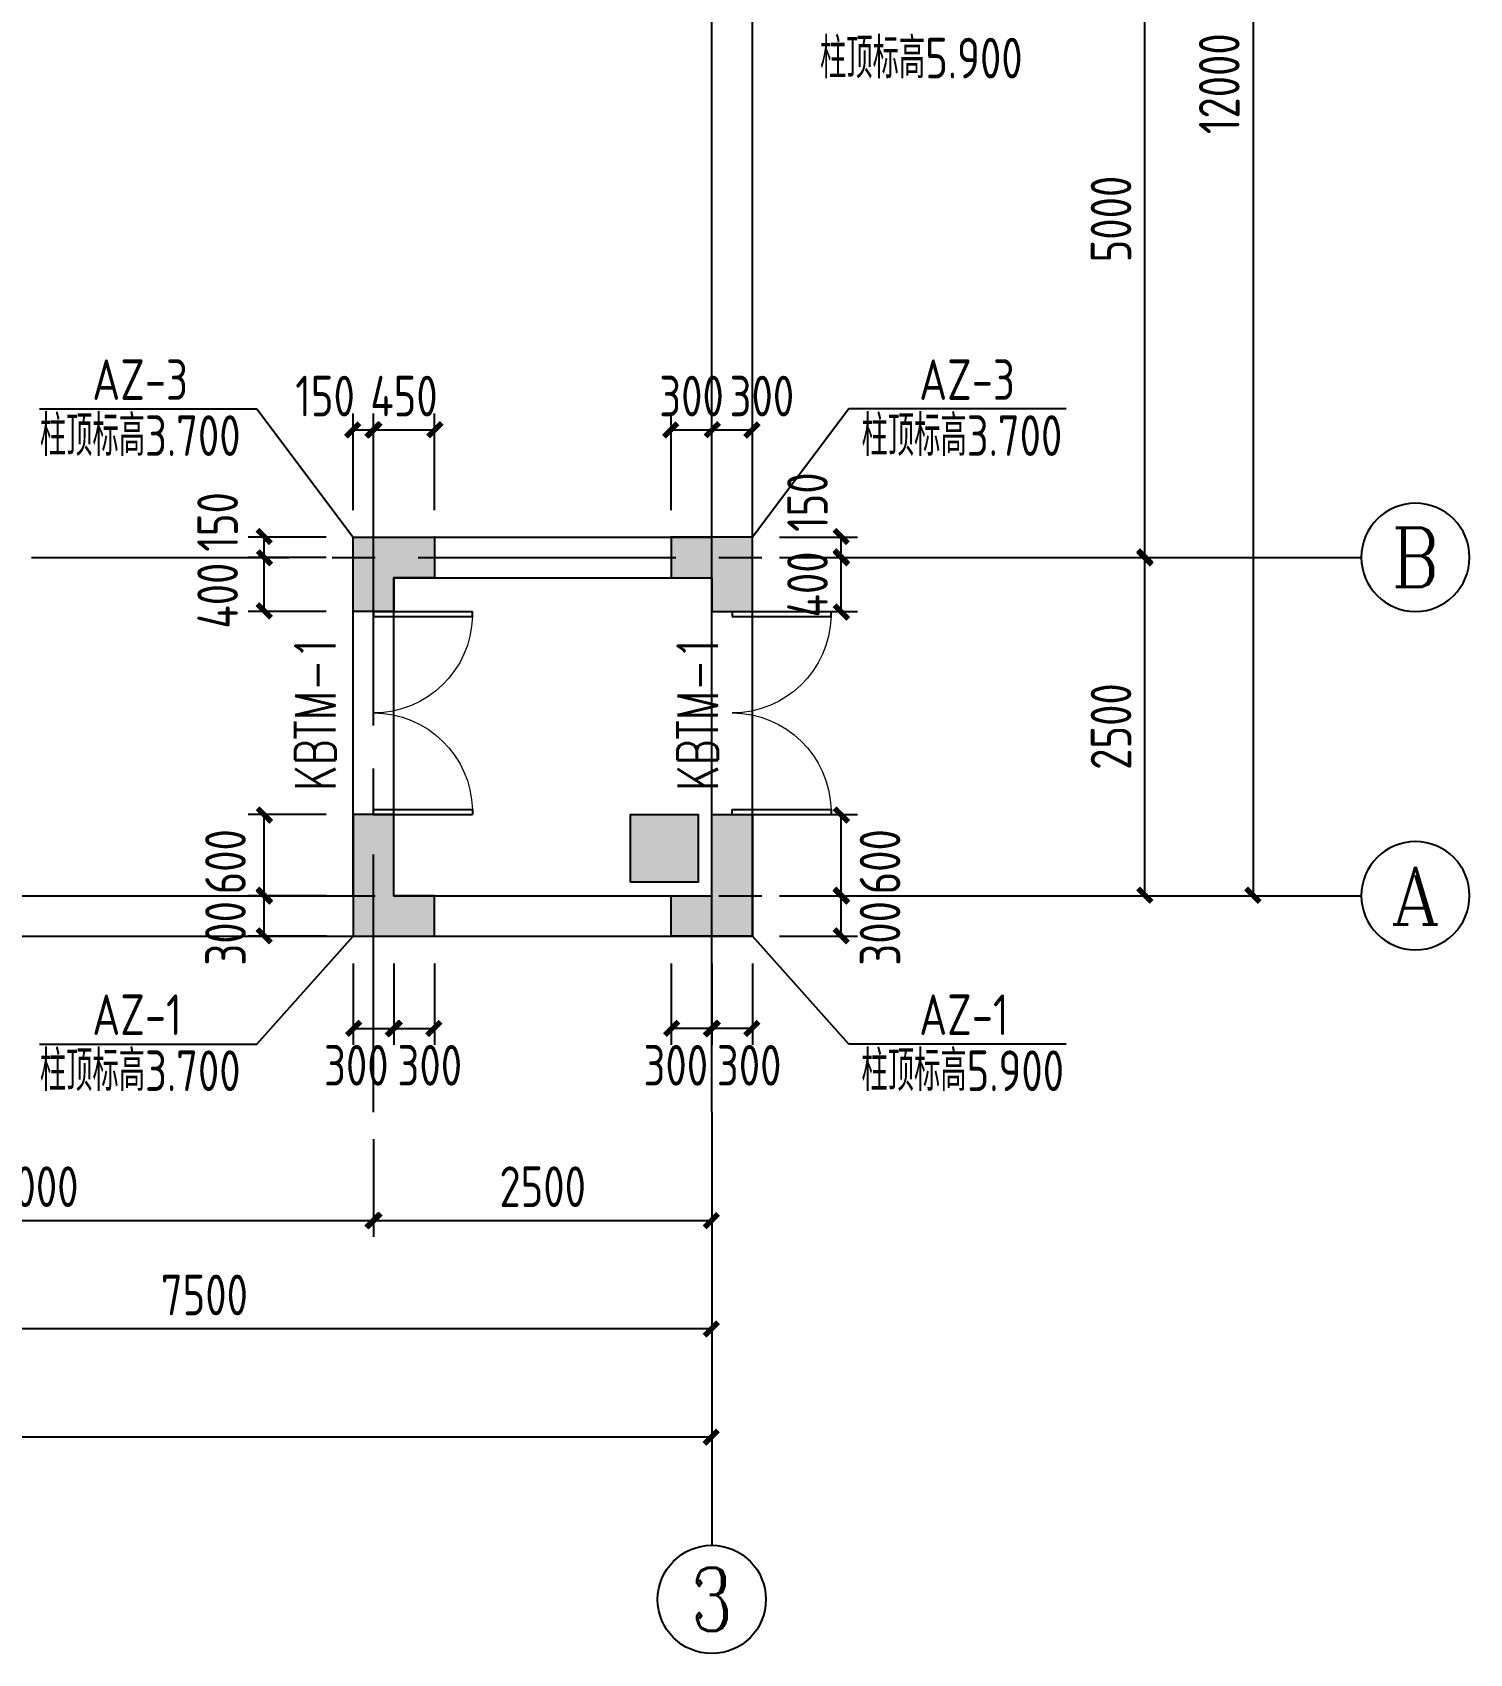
# Model space of a CAD drawing. Header units: millimetres. Extents: x 893615 to 897539, y 39650 to 40458.
# Drawn here: x 896195.1 to 896301.3, y 39978.5 to 40098.3 of the extents above; entities that cross this region are included whole.
import ezdxf
from ezdxf.enums import TextEntityAlignment as Align

# ---------------------------------------------------------------- set-up
doc = ezdxf.new("R2010")
doc.units = ezdxf.units.MM
doc.header["$LTSCALE"] = 1000
doc.header["$MEASUREMENT"] = 0
doc.linetypes.add('CENTER2', pattern=[28.575, 19.05, -3.175, 3.175, -3.175])
for name, color, linetype in [('AXIS', 3, 'Continuous'), ('AXIS_TEXT', 7, 'Continuous'), ('DIM', 7, 'Continuous'), ('DOTE', 1, 'Continuous'), ('WALL', 9, 'Continuous'), ('WINDOW', 4, 'Continuous'), ('WINDOW_TEXT', 7, 'Continuous'), ('柱', 2, 'Continuous'), ('柱__钢筋标注', 7, 'Continuous')]:
    doc.layers.add(name, color=color, linetype=linetype)
doc.styles.add('_TCH_AXIS', font='COMPLEX', dxfattribs={"bigfont": 'GBCBIG'})
doc.styles.add('_TCH_WINDOW', font='SIMPLEX', dxfattribs={"height": 3.5, "bigfont": 'GBCBIG'})
doc.styles.add('COMPLEX', font='COMPLEX')
doc.styles.add('GBHZ', font='gbenor.shx', dxfattribs={"width": 0.9, "bigfont": 'gbcbig.shx'})
doc.styles.get("Standard").update_dxf_attribs({"font": 'gbenor.shx', "bigfont": 'gbcbig.shx'})
doc.dimstyles.new('Y100', dxfattribs={"dimscale": 0, "dimtxt": 3, "dimasz": 0.01, "dimexe": 1.2, "dimexo": 2, "dimgap": 1, "dimtad": 1, "dimdec": 0, "dimlfac": 100, "dimzin": 0, "dimdsep": 46, "dimtxsty": 'GBHZ', "dimblk": 'DX', "dimcen": 0.09, "dimdle": 1, "dimclrd": 7, "dimclre": 7, "dimclrt": 7, "dimadec": 0, "dimazin": 0, "dimtfac": 1, "dimtdec": 0, "dimtix": 1, "dimtmove": 2, "dimatfit": 3, "dimldrblk": 'DX', "dimfxl": 0, "dimtolj": 1, "dimtzin": 0, "dimarcsym": 0})

# ---------------------------------------------------------------- blocks, each defined once
blk = doc.blocks.new('_AXISO')
blk.add_circle((0, 0), 0.5)
at = {"layer": 'AXIS_TEXT', "style": 'COMPLEX', "width": 1.041667}
blk.add_attdef('A', text='', height=0.56, dxfattribs=at).set_placement((-0.25, -0.28), (0.25, -0.28), align=Align.FIT)
blk = doc.blocks.new('DX')
at = {"color": 0, "linetype": 'ByBlock', "const_width": 40}
blk.add_lwpolyline([(-54, -51), (46, 49)], dxfattribs=at)
blk = doc.blocks.new('*D232')
at = {"layer": 'Defpoints', "color": 0, "transparency": 16777216}
for p in [(896170.29, 40018.51), (896220.29, 40018.51), (896220.29, 40010.51)]:
    blk.add_point(p, dxfattribs=at)
at = {"layer": 'dim', "color": 7, "lineweight": -2, "transparency": 16777216}
for p, q in [((896170.29, 40016.51), (896170.29, 40009.31)), ((896220.29, 40016.51), (896220.29, 40009.31)), ((896170.3, 40010.51), (896220.28, 40010.51))]:
    blk.add_line(p, q, dxfattribs=at)
at = {"layer": 'dim', "color": 7, "lineweight": -2, "transparency": 16777216, "xscale": 0.01, "yscale": 0.01, "zscale": 0.01, "rotation": 180}
blk.add_blockref('DX', (896170.29, 40010.51), dxfattribs=at)
at = {"layer": 'dim', "color": 7, "lineweight": -2, "transparency": 16777216, "xscale": 0.01, "yscale": 0.01, "zscale": 0.01}
blk.add_blockref('DX', (896220.29, 40010.51), dxfattribs=at)
at = {"layer": 'dim', "color": 7, "transparency": 16777216, "insert": (896195.29, 40013.01), "char_height": 3, "attachment_point": 5, "style": 'GBHZ'}
blk.add_mtext('\\A1;5000', dxfattribs=at)
blk = doc.blocks.new('*D233')
at = {"layer": 'Defpoints', "color": 0, "transparency": 16777216}
for p in [(896220.29, 40018.51), (896245.29, 40018.51), (896245.29, 40010.51)]:
    blk.add_point(p, dxfattribs=at)
at = {"layer": 'dim', "color": 7, "lineweight": -2, "transparency": 16777216}
for p, q in [((896220.29, 40016.51), (896220.29, 40009.31)), ((896245.29, 40016.51), (896245.29, 40009.31)), ((896220.3, 40010.51), (896245.28, 40010.51))]:
    blk.add_line(p, q, dxfattribs=at)
at = {"layer": 'dim', "color": 7, "lineweight": -2, "transparency": 16777216, "xscale": 0.01, "yscale": 0.01, "zscale": 0.01, "rotation": 180}
blk.add_blockref('DX', (896220.29, 40010.51), dxfattribs=at)
at = {"layer": 'dim', "color": 7, "lineweight": -2, "transparency": 16777216, "xscale": 0.01, "yscale": 0.01, "zscale": 0.01}
blk.add_blockref('DX', (896245.29, 40010.51), dxfattribs=at)
at = {"layer": 'dim', "color": 7, "transparency": 16777216, "insert": (896232.79, 40013.01), "char_height": 3, "attachment_point": 5, "style": 'GBHZ'}
blk.add_mtext('\\A1;2500', dxfattribs=at)
blk = doc.blocks.new('*D234')
at = {"layer": 'Defpoints', "color": 0, "transparency": 16777216}
for p in [(896125.29, 40018.51), (896245.29, 40018.51), (896125.29, 39994.51)]:
    blk.add_point(p, dxfattribs=at)
at = {"layer": 'dim', "color": 7, "lineweight": -2, "transparency": 16777216}
for p, q in [((896125.29, 40016.51), (896125.29, 39993.31)), ((896245.29, 40016.51), (896245.29, 39993.31)), ((896245.28, 39994.51), (896125.3, 39994.51))]:
    blk.add_line(p, q, dxfattribs=at)
at = {"layer": 'dim', "color": 7, "lineweight": -2, "transparency": 16777216, "xscale": 0.01, "yscale": 0.01, "zscale": 0.01, "rotation": 180}
blk.add_blockref('DX', (896125.29, 39994.51), dxfattribs=at)
at = {"layer": 'dim', "color": 7, "lineweight": -2, "transparency": 16777216, "xscale": 0.01, "yscale": 0.01, "zscale": 0.01}
blk.add_blockref('DX', (896245.29, 39994.51), dxfattribs=at)
at = {"layer": 'dim', "color": 7, "transparency": 16777216, "insert": (896185.29, 39997.01), "char_height": 3, "attachment_point": 5, "style": 'GBHZ'}
blk.add_mtext('\\A1;12000', dxfattribs=at)
blk = doc.blocks.new('*D219')
at = {"layer": 'Defpoints', "color": 0, "transparency": 16777216}
for p in [(896261.29, 40059.51), (896277.29, 40059.51), (896261.29, 40034.51)]:
    blk.add_point(p, dxfattribs=at)
at = {"layer": 'dim', "color": 7, "lineweight": -2, "transparency": 16777216}
for p, q in [((896263.29, 40059.51), (896278.49, 40059.51)), ((896277.29, 40034.52), (896277.29, 40059.5)), ((896263.29, 40034.51), (896278.49, 40034.51))]:
    blk.add_line(p, q, dxfattribs=at)
at = {"layer": 'dim', "color": 7, "lineweight": -2, "transparency": 16777216, "xscale": 0.01, "yscale": 0.01, "zscale": 0.01}
for p, rotation in [((896277.29, 40059.51), 90), ((896277.29, 40034.51), 270)]:
    blk.add_blockref('DX', p, dxfattribs=dict(at, rotation=rotation))
at = {"layer": 'dim', "color": 7, "transparency": 16777216, "insert": (896274.79, 40047.01), "char_height": 3, "attachment_point": 5, "rotation": 90, "style": 'GBHZ'}
blk.add_mtext('\\A1;2500', dxfattribs=at)
blk = doc.blocks.new('*D220')
at = {"layer": 'Defpoints', "color": 0, "transparency": 16777216}
for p in [(896261.29, 40109.51), (896277.29, 40109.51), (896261.29, 40059.51)]:
    blk.add_point(p, dxfattribs=at)
at = {"layer": 'dim', "color": 7, "lineweight": -2, "transparency": 16777216}
for p, q in [((896263.29, 40109.51), (896278.49, 40109.51)), ((896277.29, 40059.52), (896277.29, 40109.5)), ((896263.29, 40059.51), (896278.49, 40059.51))]:
    blk.add_line(p, q, dxfattribs=at)
at = {"layer": 'dim', "color": 7, "lineweight": -2, "transparency": 16777216, "xscale": 0.01, "yscale": 0.01, "zscale": 0.01}
for p, rotation in [((896277.29, 40109.51), 90), ((896277.29, 40059.51), 270)]:
    blk.add_blockref('DX', p, dxfattribs=dict(at, rotation=rotation))
at = {"layer": 'dim', "color": 7, "transparency": 16777216, "insert": (896274.79, 40084.51), "char_height": 3, "attachment_point": 5, "rotation": 90, "style": 'GBHZ'}
blk.add_mtext('\\A1;5000', dxfattribs=at)
blk = doc.blocks.new('*D222')
at = {"layer": 'Defpoints', "color": 0, "transparency": 16777216}
for p in [(896261.29, 40154.51), (896261.29, 40034.51), (896285.29, 40034.51)]:
    blk.add_point(p, dxfattribs=at)
at = {"layer": 'dim', "color": 7, "lineweight": -2, "transparency": 16777216}
for p, q in [((896263.29, 40154.51), (896286.49, 40154.51)), ((896285.29, 40154.5), (896285.29, 40034.52)), ((896263.29, 40034.51), (896286.49, 40034.51))]:
    blk.add_line(p, q, dxfattribs=at)
at = {"layer": 'dim', "color": 7, "lineweight": -2, "transparency": 16777216, "xscale": 0.01, "yscale": 0.01, "zscale": 0.01}
for p, rotation in [((896285.29, 40154.51), 90), ((896285.29, 40034.51), 270)]:
    blk.add_blockref('DX', p, dxfattribs=dict(at, rotation=rotation))
at = {"layer": 'dim', "color": 7, "transparency": 16777216, "insert": (896282.79, 40094.51), "char_height": 3, "attachment_point": 5, "rotation": 90, "style": 'GBHZ'}
blk.add_mtext('\\A1;12000', dxfattribs=at)
blk = doc.blocks.new('*D225')
at = {"layer": 'Defpoints', "color": 0, "transparency": 16777216}
for p in [(896170.29, 40018.51), (896245.29, 40018.51), (896170.29, 40002.51)]:
    blk.add_point(p, dxfattribs=at)
at = {"layer": 'dim', "color": 7, "lineweight": -2, "transparency": 16777216}
for p, q in [((896170.29, 40016.51), (896170.29, 40001.31)), ((896245.29, 40016.51), (896245.29, 40001.31)), ((896245.28, 40002.51), (896170.3, 40002.51))]:
    blk.add_line(p, q, dxfattribs=at)
at = {"layer": 'dim', "color": 7, "lineweight": -2, "transparency": 16777216, "xscale": 0.01, "yscale": 0.01, "zscale": 0.01, "rotation": 180}
blk.add_blockref('DX', (896170.29, 40002.51), dxfattribs=at)
at = {"layer": 'dim', "color": 7, "lineweight": -2, "transparency": 16777216, "xscale": 0.01, "yscale": 0.01, "zscale": 0.01}
blk.add_blockref('DX', (896245.29, 40002.51), dxfattribs=at)
at = {"layer": 'dim', "color": 7, "transparency": 16777216, "insert": (896207.79, 40005.01), "char_height": 3, "attachment_point": 5, "style": 'GBHZ'}
blk.add_mtext('\\A1;7500', dxfattribs=at)
blk = doc.blocks.new('*D279')
at = {"layer": 'Defpoints', "color": 0, "transparency": 16777216}
for p in [(896245.29, 40031.51), (896248.29, 40031.51), (896245.29, 40024.7)]:
    blk.add_point(p, dxfattribs=at)
at = {"layer": 'dim', "color": 7, "lineweight": -2, "transparency": 16777216}
for p, q in [((896245.29, 40029.51), (896245.29, 40023.5)), ((896248.29, 40029.51), (896248.29, 40023.5)), ((896248.28, 40024.7), (896245.3, 40024.7))]:
    blk.add_line(p, q, dxfattribs=at)
at = {"layer": 'dim', "color": 7, "lineweight": -2, "transparency": 16777216, "xscale": 0.01, "yscale": 0.01, "zscale": 0.01, "rotation": 180}
blk.add_blockref('DX', (896245.29, 40024.7), dxfattribs=at)
at = {"layer": 'dim', "color": 7, "lineweight": -2, "transparency": 16777216, "xscale": 0.01, "yscale": 0.01, "zscale": 0.01}
blk.add_blockref('DX', (896248.29, 40024.7), dxfattribs=at)
at = {"layer": 'dim', "color": 7, "transparency": 16777216, "insert": (896248.05, 40021.98), "char_height": 3, "attachment_point": 5, "style": 'GBHZ'}
blk.add_mtext('\\A1;300', dxfattribs=at)
blk = doc.blocks.new('*D280')
at = {"layer": 'Defpoints', "color": 0, "transparency": 16777216}
for p in [(896242.29, 40031.51), (896245.29, 40031.51), (896242.29, 40024.7)]:
    blk.add_point(p, dxfattribs=at)
at = {"layer": 'dim', "color": 7, "lineweight": -2, "transparency": 16777216}
for p, q in [((896242.29, 40029.51), (896242.29, 40023.5)), ((896245.29, 40029.51), (896245.29, 40023.5)), ((896245.28, 40024.7), (896242.3, 40024.7))]:
    blk.add_line(p, q, dxfattribs=at)
at = {"layer": 'dim', "color": 7, "lineweight": -2, "transparency": 16777216, "xscale": 0.01, "yscale": 0.01, "zscale": 0.01, "rotation": 180}
blk.add_blockref('DX', (896242.29, 40024.7), dxfattribs=at)
at = {"layer": 'dim', "color": 7, "lineweight": -2, "transparency": 16777216, "xscale": 0.01, "yscale": 0.01, "zscale": 0.01}
blk.add_blockref('DX', (896245.29, 40024.7), dxfattribs=at)
at = {"layer": 'dim', "color": 7, "transparency": 16777216, "insert": (896242.63, 40021.98), "char_height": 3, "attachment_point": 5, "style": 'GBHZ'}
blk.add_mtext('\\A1;300', dxfattribs=at)
blk = doc.blocks.new('*D281')
at = {"layer": 'Defpoints', "color": 0, "transparency": 16777216}
for p in [(896248.29, 40034.51), (896254.86, 40034.51), (896248.29, 40031.51)]:
    blk.add_point(p, dxfattribs=at)
at = {"layer": 'dim', "color": 7, "lineweight": -2, "transparency": 16777216}
for p, q in [((896250.29, 40034.51), (896256.06, 40034.51)), ((896254.86, 40031.52), (896254.86, 40034.5)), ((896250.29, 40031.51), (896256.06, 40031.51))]:
    blk.add_line(p, q, dxfattribs=at)
at = {"layer": 'dim', "color": 7, "lineweight": -2, "transparency": 16777216, "xscale": 0.01, "yscale": 0.01, "zscale": 0.01}
for p, rotation in [((896254.86, 40034.51), 90), ((896254.86, 40031.51), 270)]:
    blk.add_blockref('DX', p, dxfattribs=dict(at, rotation=rotation))
at = {"layer": 'dim', "color": 7, "transparency": 16777216, "insert": (896257.72, 40031.73), "char_height": 3, "attachment_point": 5, "rotation": 90, "style": 'GBHZ'}
blk.add_mtext('\\A1;300', dxfattribs=at)
blk = doc.blocks.new('*D282')
at = {"layer": 'Defpoints', "color": 0, "transparency": 16777216}
for p in [(896248.29, 40040.51), (896254.86, 40040.51), (896248.29, 40034.51)]:
    blk.add_point(p, dxfattribs=at)
at = {"layer": 'dim', "color": 7, "lineweight": -2, "transparency": 16777216}
for p, q in [((896250.29, 40040.51), (896256.06, 40040.51)), ((896254.86, 40034.52), (896254.86, 40040.5)), ((896250.29, 40034.51), (896256.06, 40034.51))]:
    blk.add_line(p, q, dxfattribs=at)
at = {"layer": 'dim', "color": 7, "lineweight": -2, "transparency": 16777216, "xscale": 0.01, "yscale": 0.01, "zscale": 0.01}
for p, rotation in [((896254.86, 40040.51), 90), ((896254.86, 40034.51), 270)]:
    blk.add_blockref('DX', p, dxfattribs=dict(at, rotation=rotation))
at = {"layer": 'dim', "color": 7, "transparency": 16777216, "insert": (896257.72, 40037.02), "char_height": 3, "attachment_point": 5, "rotation": 90, "style": 'GBHZ'}
blk.add_mtext('\\A1;600', dxfattribs=at)
blk = doc.blocks.new('$DorLib2D$00000002')
for p, q in [((-0.5, 0), (-0.5, 0.4875)), ((-0.475, 0.4875), (-0.5, 0.4875)), ((-0.475, 0), (-0.475, 0.4875)), ((0.475, 0), (0.475, 0.4875)), ((0.475, 0.4875), (0.5, 0.4875)), ((0.5, 0), (0.5, 0.4875)), ((-0.5, 0), (-0.475, 0)), ((0.5, 0), (0.475, 0))]:
    blk.add_line(p, q)
at = {"lineweight": 13}
for centre, start, end in [((-0.4875, 0), 0, 88.53072), ((0.4875, 0), 91.46928, 180)]:
    blk.add_arc(centre, 0.4875, start, end, dxfattribs=at)
blk = doc.blocks.new('*D283')
at = {"layer": 'Defpoints', "color": 0, "transparency": 16777216}
for p in [(896218.79, 40031.51), (896221.79, 40031.51), (896221.79, 40024.7)]:
    blk.add_point(p, dxfattribs=at)
at = {"layer": 'dim', "color": 7, "lineweight": -2, "transparency": 16777216}
for p, q in [((896218.79, 40029.51), (896218.79, 40023.5)), ((896221.79, 40029.51), (896221.79, 40023.5)), ((896218.8, 40024.7), (896221.78, 40024.7))]:
    blk.add_line(p, q, dxfattribs=at)
at = {"layer": 'dim', "color": 7, "lineweight": -2, "transparency": 16777216, "xscale": 0.01, "yscale": 0.01, "zscale": 0.01, "rotation": 180}
blk.add_blockref('DX', (896218.79, 40024.7), dxfattribs=at)
at = {"layer": 'dim', "color": 7, "lineweight": -2, "transparency": 16777216, "xscale": 0.01, "yscale": 0.01, "zscale": 0.01}
blk.add_blockref('DX', (896221.79, 40024.7), dxfattribs=at)
at = {"layer": 'dim', "color": 7, "transparency": 16777216, "insert": (896219.02, 40021.98), "char_height": 3, "attachment_point": 5, "style": 'GBHZ'}
blk.add_mtext('\\A1;300', dxfattribs=at)
blk = doc.blocks.new('*D284')
at = {"layer": 'Defpoints', "color": 0, "transparency": 16777216}
for p in [(896221.79, 40031.51), (896224.79, 40031.51), (896224.79, 40024.7)]:
    blk.add_point(p, dxfattribs=at)
at = {"layer": 'dim', "color": 7, "lineweight": -2, "transparency": 16777216}
for p, q in [((896221.79, 40029.51), (896221.79, 40023.5)), ((896224.79, 40029.51), (896224.79, 40023.5)), ((896221.8, 40024.7), (896224.78, 40024.7))]:
    blk.add_line(p, q, dxfattribs=at)
at = {"layer": 'dim', "color": 7, "lineweight": -2, "transparency": 16777216, "xscale": 0.01, "yscale": 0.01, "zscale": 0.01, "rotation": 180}
blk.add_blockref('DX', (896221.79, 40024.7), dxfattribs=at)
at = {"layer": 'dim', "color": 7, "lineweight": -2, "transparency": 16777216, "xscale": 0.01, "yscale": 0.01, "zscale": 0.01}
blk.add_blockref('DX', (896224.79, 40024.7), dxfattribs=at)
at = {"layer": 'dim', "color": 7, "transparency": 16777216, "insert": (896224.45, 40021.98), "char_height": 3, "attachment_point": 5, "style": 'GBHZ'}
blk.add_mtext('\\A1;300', dxfattribs=at)
blk = doc.blocks.new('*D285')
at = {"layer": 'Defpoints', "color": 0, "transparency": 16777216}
for p in [(896212.22, 40034.51), (896218.79, 40034.51), (896218.79, 40031.51)]:
    blk.add_point(p, dxfattribs=at)
at = {"layer": 'dim', "color": 7, "lineweight": -2, "transparency": 16777216}
for p, q in [((896216.79, 40034.51), (896211.02, 40034.51)), ((896212.22, 40031.52), (896212.22, 40034.5)), ((896216.79, 40031.51), (896211.02, 40031.51))]:
    blk.add_line(p, q, dxfattribs=at)
at = {"layer": 'dim', "color": 7, "lineweight": -2, "transparency": 16777216, "xscale": 0.01, "yscale": 0.01, "zscale": 0.01}
for p, rotation in [((896212.22, 40034.51), 90), ((896212.22, 40031.51), 270)]:
    blk.add_blockref('DX', p, dxfattribs=dict(at, rotation=rotation))
at = {"layer": 'dim', "color": 7, "transparency": 16777216, "insert": (896209.35, 40031.73), "char_height": 3, "attachment_point": 5, "rotation": 90, "style": 'GBHZ'}
blk.add_mtext('\\A1;300', dxfattribs=at)
blk = doc.blocks.new('*D286')
at = {"layer": 'Defpoints', "color": 0, "transparency": 16777216}
for p in [(896212.22, 40040.51), (896218.79, 40040.51), (896218.79, 40034.51)]:
    blk.add_point(p, dxfattribs=at)
at = {"layer": 'dim', "color": 7, "lineweight": -2, "transparency": 16777216}
for p, q in [((896216.79, 40040.51), (896211.02, 40040.51)), ((896212.22, 40034.52), (896212.22, 40040.5)), ((896216.79, 40034.51), (896211.02, 40034.51))]:
    blk.add_line(p, q, dxfattribs=at)
at = {"layer": 'dim', "color": 7, "lineweight": -2, "transparency": 16777216, "xscale": 0.01, "yscale": 0.01, "zscale": 0.01}
for p, rotation in [((896212.22, 40040.51), 90), ((896212.22, 40034.51), 270)]:
    blk.add_blockref('DX', p, dxfattribs=dict(at, rotation=rotation))
at = {"layer": 'dim', "color": 7, "transparency": 16777216, "insert": (896209.35, 40037.02), "char_height": 3, "attachment_point": 5, "rotation": 90, "style": 'GBHZ'}
blk.add_mtext('\\A1;600', dxfattribs=at)
blk = doc.blocks.new('*D366')
at = {"layer": 'Defpoints', "color": 0, "transparency": 16777216}
for p in [(896212.22, 40059.51), (896218.79, 40059.51), (896218.79, 40055.51)]:
    blk.add_point(p, dxfattribs=at)
at = {"layer": 'dim', "color": 7, "lineweight": -2, "transparency": 16777216}
for p, q in [((896216.79, 40059.51), (896211.02, 40059.51)), ((896212.22, 40055.52), (896212.22, 40059.5)), ((896216.79, 40055.51), (896211.02, 40055.51))]:
    blk.add_line(p, q, dxfattribs=at)
at = {"layer": 'dim', "color": 7, "lineweight": -2, "transparency": 16777216, "xscale": 0.01, "yscale": 0.01, "zscale": 0.01}
for p, rotation in [((896212.22, 40059.51), 90), ((896212.22, 40055.51), 270)]:
    blk.add_blockref('DX', p, dxfattribs=dict(at, rotation=rotation))
at = {"layer": 'dim', "color": 7, "transparency": 16777216, "insert": (896208.77, 40056.68), "char_height": 3, "attachment_point": 5, "rotation": 90, "style": 'GBHZ'}
blk.add_mtext('\\A1;400', dxfattribs=at)
blk = doc.blocks.new('*D367')
at = {"layer": 'Defpoints', "color": 0, "transparency": 16777216}
for p in [(896212.22, 40061.01), (896218.79, 40061.01), (896218.79, 40059.51)]:
    blk.add_point(p, dxfattribs=at)
at = {"layer": 'dim', "color": 7, "lineweight": -2, "transparency": 16777216}
for p, q in [((896216.79, 40061.01), (896211.02, 40061.01)), ((896212.22, 40061.02), (896212.22, 40061.03)), ((896212.22, 40059.51), (896212.22, 40061.01)), ((896216.79, 40059.51), (896211.02, 40059.51)), ((896212.22, 40059.5), (896212.22, 40059.49))]:
    blk.add_line(p, q, dxfattribs=at)
at = {"layer": 'dim', "color": 7, "lineweight": -2, "transparency": 16777216, "xscale": 0.01, "yscale": 0.01, "zscale": 0.01}
for p, rotation in [((896212.22, 40061.01), 270), ((896212.22, 40059.51), 90)]:
    blk.add_blockref('DX', p, dxfattribs=dict(at, rotation=rotation))
at = {"layer": 'dim', "color": 7, "transparency": 16777216, "insert": (896208.77, 40062.13), "char_height": 3, "attachment_point": 5, "rotation": 90, "style": 'GBHZ'}
blk.add_mtext('\\A1;150', dxfattribs=at)
blk = doc.blocks.new('*D368')
at = {"layer": 'dim', "color": 7, "lineweight": -2, "transparency": 16777216}
for p, q in [((896250.29, 40059.51), (896256.06, 40059.51)), ((896254.86, 40059.52), (896254.86, 40059.53)), ((896254.86, 40055.51), (896254.86, 40059.51)), ((896250.29, 40055.51), (896256.06, 40055.51)), ((896254.86, 40055.5), (896254.86, 40055.49))]:
    blk.add_line(p, q, dxfattribs=at)
at = {"layer": 'dim', "color": 0, "transparency": 16777216}
for p in [(896248.29, 40059.51), (896254.86, 40059.51), (896248.29, 40055.51)]:
    blk.add_point(p, dxfattribs=at)
at = {"layer": 'dim', "color": 7, "lineweight": -2, "transparency": 16777216, "xscale": 0.01, "yscale": 0.01, "zscale": 0.01}
for p, rotation in [((896254.86, 40059.51), 270), ((896254.86, 40055.51), 90)]:
    blk.add_blockref('DX', p, dxfattribs=dict(at, rotation=rotation))
at = {"layer": 'dim', "color": 7, "transparency": 16777216, "insert": (896252.36, 40057.51), "char_height": 3, "attachment_point": 5, "rotation": 90, "style": 'GBHZ'}
blk.add_mtext('\\A1;400', dxfattribs=at)
blk = doc.blocks.new('*D369')
at = {"layer": 'Defpoints', "color": 0, "transparency": 16777216}
for p in [(896248.29, 40061.01), (896254.86, 40061.01), (896248.29, 40059.51)]:
    blk.add_point(p, dxfattribs=at)
at = {"layer": 'dim', "color": 7, "lineweight": -2, "transparency": 16777216}
for p, q in [((896250.29, 40061.01), (896256.06, 40061.01)), ((896254.86, 40061.02), (896254.86, 40061.03)), ((896254.86, 40059.51), (896254.86, 40061.01)), ((896250.29, 40059.51), (896256.06, 40059.51)), ((896254.86, 40059.5), (896254.86, 40059.49))]:
    blk.add_line(p, q, dxfattribs=at)
at = {"layer": 'dim', "color": 7, "lineweight": -2, "transparency": 16777216, "xscale": 0.01, "yscale": 0.01, "zscale": 0.01}
for p, rotation in [((896254.86, 40061.01), 270), ((896254.86, 40059.51), 90)]:
    blk.add_blockref('DX', p, dxfattribs=dict(at, rotation=rotation))
at = {"layer": 'dim', "color": 7, "transparency": 16777216, "insert": (896252.36, 40063.59), "char_height": 3, "attachment_point": 5, "rotation": 90, "style": 'GBHZ'}
blk.add_mtext('\\A1;150', dxfattribs=at)
blk = doc.blocks.new('*D370')
at = {"layer": 'Defpoints', "color": 0, "transparency": 16777216}
for p in [(896220.29, 40068.93), (896218.79, 40061.01), (896220.29, 40061.01)]:
    blk.add_point(p, dxfattribs=at)
at = {"layer": 'dim', "color": 7, "lineweight": -2, "transparency": 16777216}
for p, q in [((896218.79, 40063.01), (896218.79, 40070.13)), ((896220.29, 40063.01), (896220.29, 40070.13)), ((896218.78, 40068.93), (896218.77, 40068.93)), ((896218.79, 40068.93), (896220.29, 40068.93)), ((896220.3, 40068.93), (896220.31, 40068.93))]:
    blk.add_line(p, q, dxfattribs=at)
at = {"layer": 'dim', "color": 7, "lineweight": -2, "transparency": 16777216, "xscale": 0.01, "yscale": 0.01, "zscale": 0.01}
blk.add_blockref('DX', (896218.79, 40068.93), dxfattribs=at)
at = {"layer": 'dim', "color": 7, "lineweight": -2, "transparency": 16777216, "xscale": 0.01, "yscale": 0.01, "zscale": 0.01, "rotation": 180}
blk.add_blockref('DX', (896220.29, 40068.93), dxfattribs=at)
at = {"layer": 'dim', "color": 7, "transparency": 16777216, "insert": (896216.71, 40071.43), "char_height": 3, "attachment_point": 5, "style": 'GBHZ'}
blk.add_mtext('\\A1;150', dxfattribs=at)
blk = doc.blocks.new('*D371')
at = {"layer": 'dim', "color": 7, "lineweight": -2, "transparency": 16777216}
for p, q in [((896220.29, 40063.01), (896220.29, 40070.13)), ((896224.79, 40063.01), (896224.79, 40070.13)), ((896220.28, 40068.93), (896220.27, 40068.93)), ((896220.29, 40068.93), (896224.79, 40068.93)), ((896224.8, 40068.93), (896224.81, 40068.93))]:
    blk.add_line(p, q, dxfattribs=at)
at = {"layer": 'dim', "color": 0, "transparency": 16777216}
for p in [(896224.79, 40068.93), (896220.29, 40061.01), (896224.79, 40061.01)]:
    blk.add_point(p, dxfattribs=at)
at = {"layer": 'dim', "color": 7, "lineweight": -2, "transparency": 16777216, "xscale": 0.01, "yscale": 0.01, "zscale": 0.01}
blk.add_blockref('DX', (896220.29, 40068.93), dxfattribs=at)
at = {"layer": 'dim', "color": 7, "lineweight": -2, "transparency": 16777216, "xscale": 0.01, "yscale": 0.01, "zscale": 0.01, "rotation": 180}
blk.add_blockref('DX', (896224.79, 40068.93), dxfattribs=at)
at = {"layer": 'dim', "color": 7, "transparency": 16777216, "insert": (896222.54, 40071.43), "char_height": 3, "attachment_point": 5, "style": 'GBHZ'}
blk.add_mtext('\\A1;450', dxfattribs=at)
blk = doc.blocks.new('*D372')
at = {"layer": 'dim', "color": 7, "lineweight": -2, "transparency": 16777216}
for p, q in [((896242.29, 40063.01), (896242.29, 40070.13)), ((896245.29, 40063.01), (896245.29, 40070.13)), ((896242.28, 40068.93), (896242.27, 40068.93)), ((896242.29, 40068.93), (896245.29, 40068.93)), ((896245.3, 40068.93), (896245.31, 40068.93))]:
    blk.add_line(p, q, dxfattribs=at)
at = {"layer": 'dim', "color": 0, "transparency": 16777216}
for p in [(896245.29, 40068.93), (896242.29, 40061.01), (896245.29, 40061.01)]:
    blk.add_point(p, dxfattribs=at)
at = {"layer": 'dim', "color": 7, "lineweight": -2, "transparency": 16777216, "xscale": 0.01, "yscale": 0.01, "zscale": 0.01}
blk.add_blockref('DX', (896242.29, 40068.93), dxfattribs=at)
at = {"layer": 'dim', "color": 7, "lineweight": -2, "transparency": 16777216, "xscale": 0.01, "yscale": 0.01, "zscale": 0.01, "rotation": 180}
blk.add_blockref('DX', (896245.29, 40068.93), dxfattribs=at)
at = {"layer": 'dim', "color": 7, "transparency": 16777216, "insert": (896243.79, 40071.43), "char_height": 3, "attachment_point": 5, "style": 'GBHZ'}
blk.add_mtext('\\A1;300', dxfattribs=at)
blk = doc.blocks.new('*D373')
at = {"layer": 'Defpoints', "color": 0, "transparency": 16777216}
for p in [(896248.29, 40068.93), (896245.29, 40061.01), (896248.29, 40061.01)]:
    blk.add_point(p, dxfattribs=at)
at = {"layer": 'dim', "color": 7, "lineweight": -2, "transparency": 16777216}
for p, q in [((896245.29, 40063.01), (896245.29, 40070.13)), ((896248.29, 40063.01), (896248.29, 40070.13)), ((896245.3, 40068.93), (896248.28, 40068.93))]:
    blk.add_line(p, q, dxfattribs=at)
at = {"layer": 'dim', "color": 7, "lineweight": -2, "transparency": 16777216, "xscale": 0.01, "yscale": 0.01, "zscale": 0.01, "rotation": 180}
blk.add_blockref('DX', (896245.29, 40068.93), dxfattribs=at)
at = {"layer": 'dim', "color": 7, "lineweight": -2, "transparency": 16777216, "xscale": 0.01, "yscale": 0.01, "zscale": 0.01}
blk.add_blockref('DX', (896248.29, 40068.93), dxfattribs=at)
at = {"layer": 'dim', "color": 7, "transparency": 16777216, "insert": (896248.99, 40071.43), "char_height": 3, "attachment_point": 5, "style": 'GBHZ'}
blk.add_mtext('\\A1;300', dxfattribs=at)

msp = doc.modelspace()

# ---------------------------------------------------------------- hatches: boundary and pattern name
at = {"layer": '柱'}
for points in [[(896224.788, 40061.011), (896218.788, 40061.011), (896218.788, 40055.511), (896221.788, 40055.511), (896221.788, 40058.011), (896224.788, 40058.011)], [(896248.288, 40061.011), (896242.288, 40061.011), (896242.288, 40058.011), (896245.288, 40058.011), (896245.288, 40055.511), (896248.288, 40055.511)], [(896221.788, 40040.511), (896218.788, 40040.511), (896218.788, 40031.511), (896224.788, 40031.511), (896224.788, 40034.511), (896221.788, 40034.511)], [(896248.288, 40040.511), (896245.288, 40040.511), (896245.288, 40034.511), (896242.288, 40034.511), (896242.288, 40031.511), (896248.288, 40031.511)]]:
    msp.add_hatch(color=256, dxfattribs=at).paths.add_polyline_path(points)

# ---------------------------------------------------------------- linework, layer by layer
at = {"layer": 'AXIS', "color": 0}
for p, q in [((896261.288, 40059.511), (896293.288, 40059.511)), ((896261.288, 40034.511), (896293.288, 40034.511)), ((896245.288, 40018.511), (896245.288, 39986.511))]:
    msp.add_line(p, q, dxfattribs=at)
at = {"layer": 'DOTE', "linetype": 'CENTER2', "ltscale": 0.001}
for p, q in [((896245.288, 40018.511), (896245.288, 40170.511)), ((896220.288, 40018.511), (896220.288, 40063.765)), ((896109.288, 40059.511), (896261.288, 40059.511)), ((896109.288, 40034.511), (896261.288, 40034.511))]:
    msp.add_line(p, q, dxfattribs=at)
at = {"layer": 'WALL'}
for p, q in [((896218.788, 40061.011), (896245.288, 40061.011)), ((896218.788, 40034.511), (896218.788, 40061.011)), ((896221.788, 40058.011), (896245.288, 40058.011)), ((896221.788, 40034.511), (896221.788, 40058.011))]:
    msp.add_line(p, q, dxfattribs=at)
msp.add_lwpolyline([(896122.288, 40031.511), (896248.288, 40031.511), (896248.288, 40157.511), (896122.288, 40157.511)], close=True, dxfattribs=at)
for points in [[(896245.288, 40061.011), (896245.288, 40154.511), (896125.288, 40154.511), (896125.288, 40106.011)], [(896125.288, 40083.011), (896125.288, 40034.511), (896218.788, 40034.511)], [(896221.788, 40034.511), (896245.288, 40034.511), (896245.288, 40058.011)]]:
    msp.add_lwpolyline(points, dxfattribs=at)
at = {"layer": '柱'}
for points in [[(896218.788, 40061.011), (896224.788, 40061.011), (896224.788, 40058.011), (896221.788, 40058.011), (896221.788, 40055.511), (896218.788, 40055.511)], [(896248.288, 40061.011), (896242.288, 40061.011), (896242.288, 40058.011), (896245.288, 40058.011), (896245.288, 40055.511), (896248.288, 40055.511)], [(896218.788, 40031.511), (896224.788, 40031.511), (896224.788, 40034.511), (896221.788, 40034.511), (896221.788, 40040.511), (896218.788, 40040.511)], [(896248.288, 40031.511), (896242.288, 40031.511), (896242.288, 40034.511), (896245.288, 40034.511), (896245.288, 40040.511), (896248.288, 40040.511)]]:
    msp.add_lwpolyline(points, close=True, dxfattribs=at)
msp.add_lwpolyline([(896239.288, 40035.511), (896239.288, 40040.511), (896244.288, 40040.511), (896244.288, 40035.511), (896239.288, 40035.511)], dxfattribs=at)
msp.add_solid([(896239.288, 40035.511), (896239.288, 40040.511), (896244.288, 40035.511), (896244.288, 40040.511)], dxfattribs=at)
at = {"layer": '柱__钢筋标注'}
for p, q in [((896195.611, 40070.478), (896211.671, 40070.478)), ((896211.671, 40070.478), (896218.788, 40061.011)), ((896255.405, 40070.478), (896248.288, 40061.011)), ((896271.466, 40070.478), (896255.405, 40070.478)), ((896211.671, 40023.55), (896218.788, 40031.511)), ((896255.405, 40023.55), (896248.288, 40031.511)), ((896195.611, 40023.55), (896211.671, 40023.55)), ((896271.466, 40023.55), (896255.405, 40023.55))]:
    msp.add_line(p, q, dxfattribs=at)

# ---------------------------------------------------------------- block references
at = {"layer": 'AXIS', "color": 0}
ref = msp.add_blockref('_AXISO', (896297.288, 40059.511), dxfattribs=dict(at, xscale=-8, yscale=8, zscale=8))
ref.add_attrib('A', 'B', dxfattribs={"layer": 'AXIS_TEXT', "color": 0, "height": 4.353, "style": '_TCH_AXIS'}).set_placement((896295.527, 40057.335), (896299.05, 40057.335), align=Align.FIT)
ref = msp.add_blockref('_AXISO', (896297.288, 40034.511), dxfattribs=dict(at, xscale=-8, yscale=8, zscale=8))
ref.add_attrib('A', 'A', dxfattribs={"layer": 'AXIS_TEXT', "color": 0, "height": 4.252, "style": '_TCH_AXIS'}).set_placement((896295.466, 40032.386), (896299.111, 40032.386), align=Align.FIT)
ref = msp.add_blockref('_AXISO', (896245.288, 39982.511), dxfattribs=dict(at, xscale=8, yscale=8, zscale=8))
ref.add_attrib('A', '3', dxfattribs={"layer": 'AXIS_TEXT', "color": 0, "height": 4.659, "style": '_TCH_AXIS'}).set_placement((896243.735, 39980.182), (896246.842, 39980.182), align=Align.FIT)
at = {"layer": 'WINDOW'}
ref = msp.add_blockref('$DorLib2D$00000002', (896220.288, 40048.014), dxfattribs=dict(at, xscale=-15, yscale=15, zscale=-15, rotation=270))
ref.add_attrib('A', 'KBTM-1', (896217.477, 40042.264), dxfattribs={"layer": 'WINDOW_TEXT', "height": 2.975, "rotation": 90, "style": '_TCH_WINDOW', "width": 0.705882})
ref = msp.add_blockref('$DorLib2D$00000002', (896246.788, 40048.014), dxfattribs=dict(at, xscale=-15, yscale=15, zscale=-15, rotation=270))
ref.add_attrib('A', 'KBTM-1', (896245.733, 40042.264), dxfattribs={"layer": 'WINDOW_TEXT', "height": 2.975, "rotation": 90, "style": '_TCH_WINDOW', "width": 0.705882})

# ---------------------------------------------------------------- texts
at = {"layer": '柱__钢筋标注', "width": 0.9}
for s, p in [('柱顶标高5.900', (896253.285, 40094.903)), ('AZ-3', (896199.504, 40071.144)), ('AZ-3', (896260.613, 40071.144)), ('柱顶标高3.700', (896195.631, 40067.006)), ('柱顶标高3.700', (896256.354, 40067.006)), ('AZ-1', (896199.504, 40024.216)), ('AZ-1', (896260.613, 40024.216)), ('柱顶标高3.700', (896195.631, 40020.079)), ('柱顶标高5.900', (896256.345, 40020.079))]:
    msp.add_text(s, height=3, dxfattribs=at).set_placement(p)

# ---------------------------------------------------------------- dimensions: what is measured, and where the dimension line sits
at = {"layer": 'dim'}
for base, p1, p2, angle, picture, middle in [((896285.288, 40034.511), (896261.288, 40154.511), (896261.288, 40034.511), 90, '*D222', (896282.788, 40094.511)), ((896277.288, 40109.511), (896261.288, 40059.511), (896261.288, 40109.511), 90, '*D220', (896274.788, 40084.511)), ((896254.857, 40059.511), (896248.288, 40055.511), (896248.288, 40059.511), 90, '*D368', (896252.357, 40057.511)), ((896277.288, 40059.511), (896261.288, 40034.511), (896261.288, 40059.511), 90, '*D219', (896274.788, 40047.011)), ((896170.288, 40002.511), (896245.288, 40018.511), (896170.288, 40018.511), 180, '*D225', (896207.788, 40005.011))]:
    dim = msp.add_linear_dim(base=base, p1=p1, p2=p2, angle=angle, dimstyle='Y100', override={"dimscale": 1}, dxfattribs=at)
    dim.commit()
    dim.dimension.update_dxf_attribs({"geometry": picture, "text_midpoint": middle})
for base, p1, p2, picture, middle in [((896220.288, 40068.934), (896218.788, 40061.011), (896220.288, 40061.011), '*D370', (896216.713, 40071.434)), ((896248.288, 40068.934), (896245.288, 40061.011), (896248.288, 40061.011), '*D373', (896248.99, 40071.434)), ((896221.788, 40024.695), (896218.788, 40031.511), (896221.788, 40031.511), '*D283', (896219.024, 40021.983)), ((896224.788, 40024.695), (896221.788, 40031.511), (896224.788, 40031.511), '*D284', (896224.448, 40021.983))]:
    dim = msp.add_linear_dim(base=base, p1=p1, p2=p2, dimstyle='Y100', override={"dimscale": 1}, dxfattribs=at)
    dim.commit()
    dim.dimension.update_dxf_attribs({"geometry": picture, "text_midpoint": middle, "dimtype": 160})
for base, p1, p2, picture, middle in [((896224.788, 40068.934), (896220.288, 40061.011), (896224.788, 40061.011), '*D371', (896222.538, 40071.434)), ((896245.288, 40068.934), (896242.288, 40061.011), (896245.288, 40061.011), '*D372', (896243.788, 40071.434)), ((896125.288, 39994.511), (896245.288, 40018.511), (896125.288, 40018.511), '*D234', (896185.288, 39997.011)), ((896220.288, 40010.511), (896170.288, 40018.511), (896220.288, 40018.511), '*D232', (896195.288, 40013.011)), ((896245.288, 40010.511), (896220.288, 40018.511), (896245.288, 40018.511), '*D233', (896232.788, 40013.011))]:
    dim = msp.add_linear_dim(base=base, p1=p1, p2=p2, dimstyle='Y100', override={"dimscale": 1}, dxfattribs=at)
    dim.commit()
    dim.dimension.update_dxf_attribs({"geometry": picture, "text_midpoint": middle})
for base, p1, p2, angle, picture, middle in [((896254.857, 40061.011), (896248.288, 40059.511), (896248.288, 40061.011), 90, '*D369', (896252.357, 40063.591)), ((896212.22, 40061.011), (896218.788, 40059.511), (896218.788, 40061.011), 90, '*D367', (896208.773, 40062.126)), ((896212.22, 40059.511), (896218.788, 40055.511), (896218.788, 40059.511), 90, '*D366', (896208.773, 40056.683)), ((896212.22, 40040.511), (896218.788, 40034.511), (896218.788, 40040.511), 90, '*D286', (896209.354, 40037.021)), ((896254.857, 40040.511), (896248.288, 40034.511), (896248.288, 40040.511), 90, '*D282', (896257.723, 40037.021)), ((896212.22, 40034.511), (896218.788, 40031.511), (896218.788, 40034.511), 90, '*D285', (896209.354, 40031.727)), ((896254.857, 40034.511), (896248.288, 40031.511), (896248.288, 40034.511), 90, '*D281', (896257.723, 40031.727)), ((896242.288, 40024.695), (896245.288, 40031.511), (896242.288, 40031.511), 180, '*D280', (896242.629, 40021.983)), ((896245.288, 40024.695), (896248.288, 40031.511), (896245.288, 40031.511), 180, '*D279', (896248.053, 40021.983))]:
    dim = msp.add_linear_dim(base=base, p1=p1, p2=p2, angle=angle, dimstyle='Y100', override={"dimscale": 1}, dxfattribs=at)
    dim.commit()
    dim.dimension.update_dxf_attribs({"geometry": picture, "text_midpoint": middle, "dimtype": 160})

doc.saveas('drawing.dxf')
